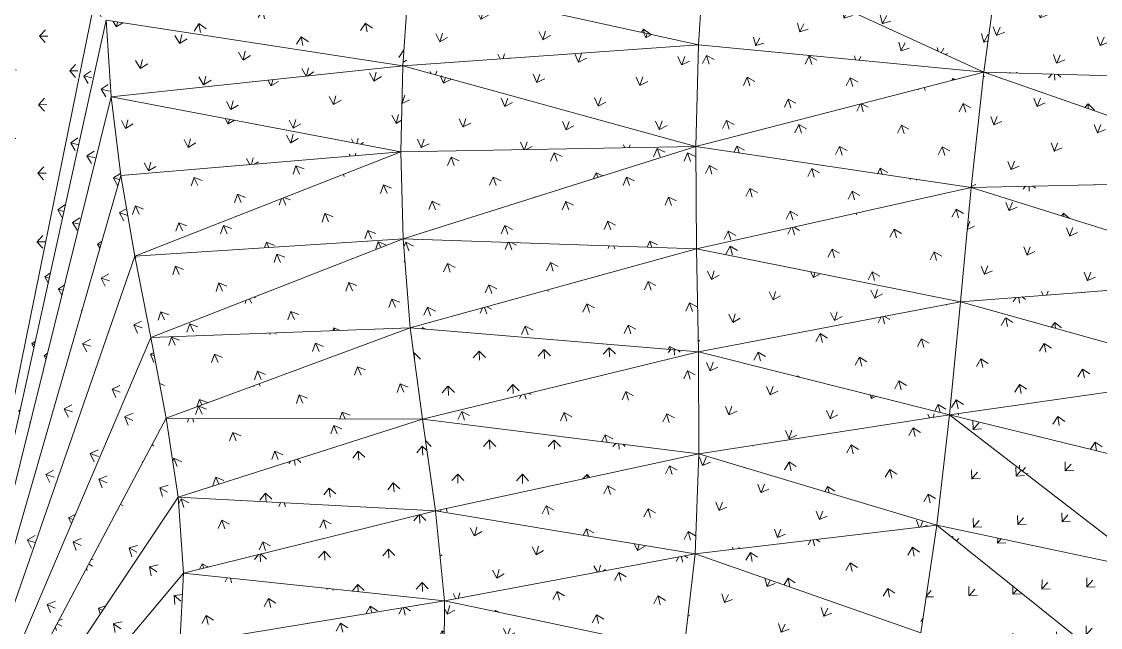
# Model space of a CAD drawing. Header units: millimetres. Extents: x -57519 to 497916, y -349472 to 446842.
# Drawn here: x 480152 to 485807, y -7240 to -4065 of the extents above; entities that cross this region are included whole.
import ezdxf

# ---------------------------------------------------------------- set-up
doc = ezdxf.new("R2010")
doc.units = ezdxf.units.MM
doc.layers.add('A-FLOR', color=192, linetype='Continuous', lineweight=5)
doc.layers.add('A-FLOR-PATT', color=8, linetype='Continuous', lineweight=5)

msp = doc.modelspace()

# ---------------------------------------------------------------- hatches: boundary and pattern name
at = {"layer": 'A-FLOR-PATT'}
h = msp.add_hatch(dxfattribs=at)
h.set_pattern_fill('FP_1849', color=256, style=0, pattern_type=2)
h.set_pattern_definition([(359.133, (417715.13, 30753.08), (163.16325, 177.1524), [42.691, -279.306]), (311.101, (417715.13, 30753.08), (163.1639, 177.1518), [45.292, -196.264]), (47.354, (417715.13, 30753.08), (-158.7969, 182.0243), [45.158, -195.685])])
h.paths.add_polyline_path([(479694.7, -8088.8), (480593.3, -3666.2), (479694.7, 2398.2), (479694.7, -7708.6)], flags=0)
h = msp.add_hatch(dxfattribs=at)
h.set_pattern_fill('FP_1850', color=256, style=0, pattern_type=2)
h.set_pattern_definition([(346.456, (425074.07, 37659.53), (192.29644, 137.4203), [43.136, -282.216]), (300.136, (425074.07, 37659.53), (192.2965, 137.4194), [46.313, -200.688]), (35.551, (425074.07, 37659.53), (-124.0099, 213.6143), [44.316, -192.036])])
h.paths.add_polyline_path([(479694.7, -8133.5), (480595.4, -4058.6), (480593.3, -3666.2), (479694.7, -8088.8)], flags=0)
h = msp.add_hatch(dxfattribs=at)
h.set_pattern_fill('FP_1638', color=256, style=0, pattern_type=2)
h.set_pattern_definition([(280.53, (496642.77, 17541.71), (200.3993, -140.4838), [47.473, -310.593]), (237.463, (496642.77, 17541.7), (200.398, -140.486), [47.051, -203.886]), (324.969, (496642.77, 17541.7), (134.9627, 211.5522), [45.888, -198.848])])
h.paths.add_polyline_path([(483699.9, -4186.8), (483734.2, -3659.8), (482180.4, -3853.1), (483686.3, -4183.8)], flags=0)
h = msp.add_hatch(dxfattribs=at)
h.set_pattern_fill('FP_1493', color=256, style=0, pattern_type=2)
h.set_pattern_definition([(62.463, (386083.63, -45829.1), (-66.97154, 243.46378), [47.2, -308.806]), (17.32, (386083.63, -45829.1), (-66.9717, 243.46335), [45.48, -197.08]), (105.38, (386083.63, -45829.1), (-231.56224, -72.2098), [47.345, -205.162])])
h.paths.add_polyline_path([(485195.6, -4330.9), (483734.2, -3659.8), (483699.9, -4186.8), (484173.7, -4232.4)], flags=0)
h = msp.add_hatch(dxfattribs=at)
h.set_pattern_fill('FP_1492', color=256, style=0, pattern_type=2)
h.set_pattern_definition([(62.241, (386019.99, -46849.79), (-66.2667, 243.09348), [47.336, -309.695]), (17.393, (386020, -46849.79), (-66.2667, 243.0943), [45.693, -198.005]), (105.248, (386020, -46849.79), (-232.5552, -72.8469), [47.243, -204.721])])
h.paths.add_polyline_path([(485195.6, -4330.9), (485278.6, -3727.7), (483734.2, -3659.8), (484981.2, -4232.4)], flags=0)
h = msp.add_hatch(dxfattribs=at)
h.set_pattern_fill('FP_1344', color=256, style=0, pattern_type=2)
h.set_pattern_definition([(66.508, (383329.43, -54513.56), (-86.37337, 236.60726), [47.492, -310.713]), (21.854, (383329.43, -54513.56), (-86.37335, 236.6068), [46.295, -200.61]), (110.055, (383329.43, -54513.56), (-229.1607, -91.9093), [47.227, -204.652])])
h.paths.add_polyline_path([(487004.4, -4381.9), (485278.6, -3727.7), (485195.6, -4330.9), (486930.4, -4379.8)], flags=0)
h = msp.add_hatch(dxfattribs=at)
h.set_pattern_fill('FP_1770', color=256, style=0, pattern_type=2)
h.set_pattern_definition([(280.659, (496446.33, 19155.39), (201.0339, -140.0771), [47.475, -310.602]), (237.527, (496446.33, 19155.4), (201.0334, -140.0782), [47.077, -204.001]), (325.131, (496446.33, 19155.4), (134.8067, 211.8195), [45.942, -199.081])])
h.paths.add_polyline_path([(482150.8, -4297.9), (482180.4, -3853.1), (480595.4, -4058.6), (482140, -4296.2)], flags=0)
h = msp.add_hatch(dxfattribs=at)
h.set_pattern_fill('FP_1634', color=256, style=0, pattern_type=2)
h.set_pattern_definition([(73.14, (390483.12, -57497.14), (-110.80661, 224.88823), [47.497, -310.748]), (28.784, (390483.12, -57497.14), (-110.80783, 224.8879), [45.934, -199.046]), (116.231, (390483.12, -57497.14), (-214.70904, -117.96124), [47.007, -203.698])])
h.paths.add_polyline_path([(482150.8, -4297.9), (483686.3, -4183.8), (482180.4, -3853.1), (482155.2, -4232.4)], flags=0)
h = msp.add_hatch(dxfattribs=at)
h.set_pattern_fill('FP_1847', color=256, style=0, pattern_type=2)
h.set_pattern_definition([(345.737, (421389.74, 36410.77), (200.883, 133.1223), [44.73, -292.645]), (300.247, (421389.74, 36410.77), (200.8826, 133.12354), [46.935, -203.386]), (33.532, (421389.74, 36410.77), (-126.0927, 216.2427), [45.185, -195.803])])
h.paths.add_polyline_path([(479694.7, -8189.5), (480620.9, -4460), (480593.3, -4068), (479694.7, -8133.5)], flags=0)
h = msp.add_hatch(dxfattribs=at)
h.set_pattern_fill('FP_1752', color=256, style=0, pattern_type=2)
h.set_pattern_definition([(76.99, (391812.24, -58644.46), (-125.76275, 217.6672), [47.42, -310.242]), (32.381, (391812.24, -58644.46), (-125.76243, 217.6674), [45.799, -198.462]), (120.019, (391812.24, -58644.46), (-206.27773, -130.8158), [47.135, -204.252])])
h.paths.add_polyline_path([(480620.9, -4460), (482150.8, -4297.9), (480595.4, -4058.6), (480610.6, -4297.9)], flags=0)
h = msp.add_hatch(dxfattribs=at)
h.set_pattern_fill('FP_1635', color=256, style=0, pattern_type=2)
h.set_pattern_definition([(70.843, (388619.77, -54303.2), (-101.85524, 230.06068), [47.397, -310.091]), (26.155, (388619.77, -54303.2), (-101.8561, 230.0597), [45.782, -198.388]), (113.881, (388619.77, -54303.2), (-219.1668, -107.6317), [47.175, -204.425])])
h.paths.add_polyline_path([(483686.3, -4719.6), (483699.9, -4186.8), (482150.8, -4297.9), (482990.3, -4528.5)], flags=0)
h = msp.add_hatch(dxfattribs=at)
h.set_pattern_fill('FP_1489', color=256, style=0, pattern_type=2)
h.set_pattern_definition([(287.148, (489425.67, 22081.32), (214.6973, -114.6898), [47.357, -309.834]), (244.235, (489425.67, 22081.32), (214.6977, -114.69), [47.182, -204.457]), (331.889, (489425.67, 22081.32), (109.3837, 226.6227), [45.64, -197.771])])
h.paths.add_polyline_path([(483686.3, -4719.6), (485195.6, -4330.9), (483699.9, -4186.8), (483698.8, -4232.4)], flags=0)
h = msp.add_hatch(dxfattribs=at)
h.set_pattern_fill('FP_1768', color=256, style=0, pattern_type=2)
h.set_pattern_definition([(74.743, (391292.55, -57173.75), (-116.9278, 221.8982), [47.479, -310.627]), (30.339, (391292.55, -57173.75), (-116.92693, 221.8979), [45.876, -198.794]), (117.787, (391292.55, -57173.75), (-211.1618, -123.588), [47.029, -203.792])])
h.paths.add_polyline_path([(482140, -4747.1), (482150.8, -4297.9), (480620.9, -4460), (481994.5, -4719.6)], flags=0)
h = msp.add_hatch(dxfattribs=at)
h.set_pattern_fill('FP_1639', color=256, style=0, pattern_type=2)
h.set_pattern_definition([(70.848, (388358.16, -54193.87), (-101.87228, 230.06662), [47.394, -310.077]), (26.155, (388358.16, -54193.87), (-101.8744, 230.0652), [45.778, -198.371]), (113.884, (388358.16, -54193.87), (-219.14897, -107.62134), [47.177, -204.435])])
h.paths.add_polyline_path([(482140, -4747.1), (483686.3, -4719.6), (482150.8, -4297.9), (482140.6, -4719.6)], flags=0)
h = msp.add_hatch(dxfattribs=at)
h.set_pattern_fill('FP_1491', color=256, style=0, pattern_type=2)
h.set_pattern_definition([(286.717, (490427.91, 21821.55), (213.3241, -114.3857), [47.205, -308.838]), (243.921, (490427.91, 21821.55), (213.324, -114.3873), [47.305, -204.99]), (331.799, (490427.91, 21821.55), (110.9126, 226.609), [45.386, -196.671])])
h.paths.add_polyline_path([(485129.7, -4934.3), (485195.6, -4330.9), (483699.9, -4721.6)], flags=0)
h = msp.add_hatch(dxfattribs=at)
h.set_pattern_fill('FP_1341', color=256, style=0, pattern_type=2)
h.set_pattern_definition([(67.682, (384590.63, -55082.33), (-90.337, 234.91993), [47.465, -310.54]), (23.046, (384590.63, -55082.33), (-90.33853, 234.91885), [46.109, -199.805]), (111.034, (384590.63, -55082.33), (-226.289, -96.26655), [47.192, -204.499])])
h.paths.add_polyline_path([(485129.7, -4934.3), (486830.5, -4899.2), (485195.6, -4330.9), (485142.9, -4813.6)], flags=0)
h = msp.add_hatch(dxfattribs=at)
h.set_pattern_fill('FP_1345', color=256, style=0, pattern_type=2)
h.set_pattern_definition([(270.679, (503673.06, 3689.66), (175.3847, -172.2647), [47.41, -310.18]), (227.274, (503673.06, 3689.66), (175.385, -172.2642), [47.296, -204.949]), (315.514, (503673.06, 3689.66), (171.1473, 185.3), [46.094, -199.741])])
h.paths.add_polyline_path([(486830.5, -4899.2), (487004.4, -4381.9), (485195.6, -4330.9), (486314, -4719.6)], flags=0)
h = msp.add_hatch(dxfattribs=at)
h.set_pattern_fill('FP_1856', color=256, style=0, pattern_type=2)
h.set_pattern_definition([(344.445, (420119.8, 36025.3), (207.68697, 127.31094), [45.62, -298.469]), (299.414, (420119.8, 36025.3), (207.6873, 127.3097), [47.265, -204.813]), (31.508, (420119.8, 36025.3), (-123.7999, 219.5827), [45.675, -197.926])])
h.paths.add_polyline_path([(479694.7, -8253.1), (480671.5, -4871.8), (480620.9, -4460), (479694.7, -8189.5)], flags=0)
h = msp.add_hatch(dxfattribs=at)
h.set_pattern_fill('FP_1755', color=256, style=0, pattern_type=2)
h.set_pattern_definition([(75.384, (390888.69, -55585.92), (-119.19737, 222.1451), [47.257, -309.176]), (30.411, (390888.7, -55585.92), (-119.1994, 222.1448), [45.469, -197.034]), (118.217, (390888.7, -55585.92), (-209.13923, -122.7532), [47.27, -204.835])])
h.paths.add_polyline_path([(480671.5, -4871.8), (482140, -4747.1), (480620.9, -4460), (480656.2, -4747.1)], flags=0)
h = msp.add_hatch(dxfattribs=at)
h.set_pattern_fill('FP_1754', color=256, style=0, pattern_type=2)
h.set_pattern_definition([(294.344, (480738.47, 30174.03), (227.2717, -88.4014), [47.455, -310.472]), (251.458, (480738.47, 30174.03), (227.2726, -88.3994), [47.009, -203.707]), (338.746, (480738.47, 30174.03), (79.7283, 237.701), [45.724, -198.135])])
h.paths.add_polyline_path([(480745.4, -5293.9), (482140, -4747.1), (480671.5, -4871.8)], flags=0)
h = msp.add_hatch(dxfattribs=at)
h.set_pattern_fill('FP_1767', color=256, style=0, pattern_type=2)
h.set_pattern_definition([(293.606, (482705.22, 30250.64), (224.7982, -87.9678), [47.204, -308.828]), (250.96, (482705.22, 30250.64), (224.7975, -87.969), [47.261, -204.799]), (338.629, (482705.22, 30250.64), (82.2264, 238.2717), [45.262, -196.135])])
h.paths.add_polyline_path([(480745.4, -5293.9), (482151.5, -5203.6), (482140, -4747.1), (480830, -5260.7)], flags=0)
h = msp.add_hatch(dxfattribs=at)
h.set_pattern_fill('FP_1624', color=256, style=0, pattern_type=2)
h.set_pattern_definition([(289.917, (485828.66, 25609.63), (220.5614, -104.4418), [47.377, -309.964]), (246.884, (485828.66, 25609.63), (220.561, -104.4424), [47.201, -204.536]), (334.661, (485828.66, 25609.63), (98.8298, 231.5252), [45.757, -198.282])])
h.paths.add_polyline_path([(482151.5, -5203.6), (483686.3, -4719.6), (482140, -4747.1), (482150.8, -5175.5)], flags=0)
h = msp.add_hatch(dxfattribs=at)
h.set_pattern_fill('FP_1631', color=256, style=0, pattern_type=2)
h.set_pattern_definition([(289.826, (486035.22, 25588.22), (220.2633, -104.3846), [47.347, -309.764]), (246.822, (486035.22, 25588.22), (220.2648, -104.3818), [47.23, -204.662]), (334.644, (486035.22, 25588.22), (99.1414, 231.56), [45.702, -198.043])])
h.paths.add_polyline_path([(483689.3, -5256.9), (483686.3, -4719.6), (482151.5, -5203.6), (483672.6, -5256.4)], flags=0)
h = msp.add_hatch(dxfattribs=at)
h.set_pattern_fill('FP_1488', color=256, style=0, pattern_type=2)
h.set_pattern_definition([(286.047, (490205.72, 21473.05), (211.7678, -119.6428), [47.416, -310.218]), (243.255, (490205.72, 21473.05), (211.7669, -119.6442), [47.043, -203.854]), (330.535, (490205.72, 21473.05), (112.9068, 224.0575), [45.605, -197.622])])
h.paths.add_polyline_path([(483689.3, -5256.9), (485129.7, -4934.3), (483686.3, -4719.6), (483687.5, -4934.3)], flags=0)
h = msp.add_hatch(dxfattribs=at)
h.set_pattern_fill('FP_1858', color=256, style=0, pattern_type=2)
h.set_pattern_definition([(342.41, (420805.63, 36331.22), (214.13814, 118.9588), [46.122, -301.755]), (297.665, (420805.63, 36331.22), (214.1379, 118.9592), [47.44, -205.574]), (29.054, (420805.63, 36331.22), (-117.4771, 224.0867), [45.93, -199.031])])
h.paths.add_polyline_path([(479694.7, -8318.6), (480745.4, -5293.9), (480671.5, -4871.8), (479694.7, -8253.1)], flags=0)
h = msp.add_hatch(dxfattribs=at)
h.set_pattern_fill('FP_1343', color=256, style=0, pattern_type=2)
h.set_pattern_definition([(273.332, (501866.88, 6830.22), (182.3368, -161.8429), [47.265, -309.233]), (230.211, (501866.88, 6830.22), (182.337, -161.8425), [47.351, -205.189]), (318.408, (501866.88, 6830.22), (161.615, 194.0542), [45.713, -198.09])])
h.paths.add_polyline_path([(486646.3, -5411.3), (486830.5, -4899.2), (485129.7, -4934.3), (486155.4, -5256.9)], flags=0)
h = msp.add_hatch(dxfattribs=at)
h.set_pattern_fill('FP_1495', color=256, style=0, pattern_type=2)
h.set_pattern_definition([(285.468, (491431.32, 21132.31), (210.0018, -119.4168), [47.247, -309.113]), (242.836, (491431.32, 21132.3), (210.0023, -119.4165), [47.214, -204.595]), (330.376, (491431.32, 21132.3), (114.959, 224.0363), [45.296, -196.284])])
h.paths.add_polyline_path([(485073.3, -5533.8), (485129.7, -4934.3), (483699.7, -5259)], flags=0)
h = msp.add_hatch(dxfattribs=at)
h.set_pattern_fill('FP_1340', color=256, style=0, pattern_type=2)
h.set_pattern_definition([(68.718, (386500.66, -55428.12), (-93.31408, 233.33645), [47.441, -310.382]), (24.153, (386500.66, -55428.12), (-93.3144, 233.3363), [45.863, -198.739]), (111.797, (386500.66, -55428.12), (-223.18973, -100.0841), [47.119, -204.184])])
h.paths.add_polyline_path([(485073.3, -5533.8), (486646.3, -5411.3), (485129.7, -4934.3), (485084.8, -5411.3)], flags=0)
h = msp.add_hatch(dxfattribs=at)
h.set_pattern_fill('FP_1757', color=256, style=0, pattern_type=2)
h.set_pattern_definition([(294.723, (480110.03, 30576.26), (226.93975, -87.1563), [47.46, -310.503]), (252.022, (480110.03, 30576.26), (226.9395, -87.1557), [46.915, -203.298]), (338.991, (480110.03, 30576.26), (77.228, 237.9966), [45.581, -197.519])])
h.paths.add_polyline_path([(480830, -5720.4), (482140, -5204.4), (480745.4, -5293.9)], flags=0)
h = msp.add_hatch(dxfattribs=at)
h.set_pattern_fill('FP_1772', color=256, style=0, pattern_type=2)
h.set_pattern_definition([(294.09, (481706.62, 30706.67), (224.8848, -86.9208), [47.27, -309.263]), (251.6, (481706.62, 30706.67), (224.8844, -86.9213), [47.14, -204.274]), (338.868, (481706.62, 30706.67), (79.358, 238.5607), [45.206, -195.892])])
h.paths.add_polyline_path([(480830, -5720.4), (482189.1, -5670.4), (482151.5, -5203.6), (480910.6, -5688.8)], flags=0)
h = msp.add_hatch(dxfattribs=at)
h.set_pattern_fill('FP_1623', color=256, style=0, pattern_type=2)
h.set_pattern_definition([(288.524, (486627.6, 24579.08), (217.89455, -111.3421), [47.478, -310.625]), (245.474, (486627.6, 24579.08), (217.895, -111.3427), [47.033, -203.808]), (332.934, (486627.6, 24579.08), (104.1231, 228.209), [45.88, -198.814])])
h.paths.add_polyline_path([(482189.1, -5670.4), (483689.3, -5256.9), (482151.5, -5203.6), (482155.8, -5256.9)], flags=0)
h = msp.add_hatch(dxfattribs=at)
h.set_pattern_fill('FP_1628', color=256, style=0, pattern_type=2)
h.set_pattern_definition([(288.22, (487293.39, 24489.6), (216.9503, -111.256), [47.4, -310.113]), (245.269, (487293.39, 24489.6), (216.9494, -111.258), [47.135, -204.253]), (332.85, (487293.39, 24489.6), (105.1697, 228.3315), [45.715, -198.099])])
h.paths.add_polyline_path([(483699.7, -5795.5), (483689.3, -5256.9), (482189.1, -5670.4), (482990.3, -5736.8)], flags=0)
h = msp.add_hatch(dxfattribs=at)
h.set_pattern_fill('FP_1490', color=256, style=0, pattern_type=2)
h.set_pattern_definition([(73.638, (391786.93, -57056.42), (-110.87978, 225.23103), [47.345, -309.754]), (29.038, (391786.93, -57056.42), (-110.88054, 225.2307), [45.353, -196.528]), (116.211, (391786.93, -57056.42), (-211.47626, -117.40697), [47.071, -203.974])])
h.paths.add_polyline_path([(483699.7, -5795.5), (485073.3, -5533.8), (483689.3, -5256.9), (483694.7, -5533.8)], flags=0)
h = msp.add_hatch(dxfattribs=at)
h.set_pattern_fill('FP_1848', color=256, style=0, pattern_type=2)
h.set_pattern_definition([(339.43, (423530.38, 37273.76), (220.5989, 107.11875), [46.341, -303.183]), (294.882, (423530.38, 37273.76), (220.59915, 107.1173), [47.522, -205.929]), (25.9, (423530.38, 37273.76), (-106.6397, 229.92475), [45.981, -199.25])])
h.paths.add_polyline_path([(479694.7, -8379), (480830, -5720.4), (480745.4, -5293.9), (479694.7, -8318.6)], flags=0)
h = msp.add_hatch(dxfattribs=at)
h.set_pattern_fill('FP_1346', color=256, style=0, pattern_type=2)
h.set_pattern_definition([(276.439, (499813.41, 10483.4), (189.5444, -148.8313), [47.041, -307.761]), (233.682, (499813.4, 10483.4), (189.5446, -148.8316), [47.41, -205.441]), (321.861, (499813.4, 10483.4), (149.7548, 203.7326), [45.186, -195.807])])
h.paths.add_polyline_path([(486456.1, -5921), (486646.3, -5411.3), (485073.3, -5533.8), (486008, -5795.5)], flags=0)
h = msp.add_hatch(dxfattribs=at)
h.set_pattern_fill('FP_1496', color=256, style=0, pattern_type=2)
h.set_pattern_definition([(284.189, (492615.87, 20380.59), (206.336, -124.0862), [47.256, -309.171]), (241.756, (492615.87, 20380.6), (206.3348, -124.087), [47.137, -204.261]), (328.978, (492615.87, 20380.6), (118.9676, 221.4665), [45.145, -195.628])])
h.paths.add_polyline_path([(485016.8, -6125.4), (485073.3, -5533.8), (483702.5, -5796.2)], flags=0)
h = msp.add_hatch(dxfattribs=at)
h.set_pattern_fill('FP_1338', color=256, style=0, pattern_type=2)
h.set_pattern_definition([(281.662, (494119.82, 16549.16), (201.634, -134.7334), [47.369, -309.91]), (238.975, (494119.82, 16549.16), (201.6341, -134.7333), [47.079, -204.011]), (326.249, (494119.82, 16549.16), (129.4139, 215.1705), [45.47, -197.036])])
h.paths.add_polyline_path([(485016.8, -6125.4), (486456.1, -5921), (485073.3, -5533.8), (485036.3, -5921)], flags=0)
h = msp.add_hatch(dxfattribs=at)
h.set_pattern_fill('FP_1775', color=256, style=0, pattern_type=2)
h.set_pattern_definition([(294.085, (480729.74, 30352.54), (225.1545, -89.6754), [47.451, -310.449]), (251.548, (480729.74, 30352.54), (225.1547, -89.6771), [46.859, -203.055]), (338.283, (480729.74, 30352.54), (79.0998, 237.0655), [45.442, -196.914])])
h.paths.add_polyline_path([(480910.6, -6144.2), (482189.1, -5670.4), (480830, -5720.4), (480844.3, -5795.5)], flags=0)
h = msp.add_hatch(dxfattribs=at)
h.set_pattern_fill('FP_1773', color=256, style=0, pattern_type=2)
h.set_pattern_definition([(293.756, (481453.2, 30414.22), (224.1269, -89.6219), [47.367, -309.895]), (251.33, (481453.2, 30414.22), (224.1275, -89.6221), [46.979, -203.575]), (338.205, (481453.2, 30414.22), (80.2063, 237.369), [45.259, -196.123])])
h.paths.add_polyline_path([(482252.9, -6148.5), (482189.1, -5670.4), (480910.6, -6144.2), (482189.1, -6148.3)], flags=0)
h = msp.add_hatch(dxfattribs=at)
h.set_pattern_fill('FP_1625', color=256, style=0, pattern_type=2)
h.set_pattern_definition([(272.158, (500555.01, 9236.37), (176.9619, -174.8064), [47.601, -311.425]), (228.38, (500555, 9236.37), (176.959, -174.8084), [46.14, -199.942]), (315.351, (500555, 9236.37), (163.4425, 183.9643), [46.639, -202.103])])
h.paths.add_polyline_path([(482252.9, -6148.5), (483699.7, -5795.5), (482189.1, -5670.4), (482252.4, -6144.2)], flags=0)
h = msp.add_hatch(dxfattribs=at)
h.set_pattern_fill('FP_1857', color=256, style=0, pattern_type=2)
h.set_pattern_definition([(335.491, (428004.04, 38550.04), (227.08213, 91.41716), [46.41, -303.634]), (291.124, (428004.04, 38550.04), (227.08195, 91.41645), [47.564, -206.11]), (21.929, (428004.04, 38550.04), (-91.4237, 236.6267), [45.899, -198.894])])
h.paths.add_polyline_path([(479694.7, -8430.9), (480910.6, -6144.2), (480830, -5720.4), (479694.7, -8379)], flags=0)
h = msp.add_hatch(dxfattribs=at)
h.set_pattern_fill('FP_1629', color=256, style=0, pattern_type=2)
h.set_pattern_definition([(286.92, (488549.77, 23697.56), (213.6291, -116.0665), [47.394, -310.076]), (244.124, (488549.77, 23697.56), (213.631, -116.0645), [47.083, -204.025]), (331.485, (488549.77, 23697.56), (109.5901, 225.9311), [45.586, -197.538])])
h.paths.add_polyline_path([(483702.5, -6330), (483699.7, -5795.5), (482252.9, -6148.5), (482990.3, -6240.8)], flags=0)
h = msp.add_hatch(dxfattribs=at)
h.set_pattern_fill('FP_1487', color=256, style=0, pattern_type=2)
h.set_pattern_definition([(70.865, (391324.39, -53422.12), (-98.98894, 230.944), [47.249, -309.124]), (26.103, (391324.4, -53422.12), (-98.9857, 230.945), [45.06, -195.259]), (113.201, (391324.4, -53422.12), (-215.80634, -105.7378), [47.112, -204.152])])
h.paths.add_polyline_path([(483702.5, -6330), (485016.8, -6125.4), (483699.7, -5795.5), (483701.4, -6125.4)], flags=0)
h = msp.add_hatch(dxfattribs=at)
h.set_pattern_fill('FP_1342', color=256, style=0, pattern_type=2)
h.set_pattern_definition([(279.855, (497575.93, 14476.43), (196.2317, -133.517), [46.71, -305.601]), (237.527, (497575.93, 14476.43), (196.2301, -133.5188), [47.471, -205.709]), (325.768, (497575.93, 14476.43), (135.9326, 213.5945), [44.503, -192.844])])
h.paths.add_polyline_path([(486264.2, -6430.8), (486456.1, -5921), (485016.8, -6125.4), (486075.2, -6384.5)], flags=0)
h = msp.add_hatch(dxfattribs=at)
h.set_pattern_fill('FP_1859', color=256, style=0, pattern_type=2)
h.set_pattern_definition([(330.637, (434132.05, 39878.56), (232.86237, 71.89423), [46.367, -303.356]), (286.465, (434132.05, 39878.56), (232.8633, 71.8935), [47.585, -206.201]), (17.158, (434132.05, 39878.56), (-71.9327, 243.3779), [45.695, -198.013])])
h.paths.add_polyline_path([(479694.7, -8473.9), (480971.3, -6549.9), (480910.6, -6144.2), (479694.7, -8442.5)], flags=0)
h = msp.add_hatch(dxfattribs=at)
h.set_pattern_fill('FP_1769', color=256, style=0, pattern_type=2)
h.set_pattern_definition([(291.814, (483164.64, 28970.44), (221.1313, -98.4869), [47.447, -310.419]), (249.338, (483164.64, 28970.44), (221.1316, -98.4882), [46.842, -202.981]), (335.993, (483164.64, 28970.44), (88.1498, 233.7541), [45.389, -196.684])])
h.paths.add_polyline_path([(480972.6, -6558.4), (482252.9, -6148.5), (480911.3, -6148.5), (480971.3, -6549.9)], flags=0)
h = msp.add_hatch(dxfattribs=at)
h.set_pattern_fill('FP_1771', color=256, style=0, pattern_type=2)
h.set_pattern_definition([(275.127, (498675.67, 13793.84), (183.5777, -165.1144), [47.615, -311.52]), (231.812, (498675.67, 13793.84), (183.5772, -165.1142), [45.942, -199.08]), (318.031, (498675.67, 13793.84), (151.4832, 192.5845), [46.295, -200.613])])
h.paths.add_polyline_path([(482322.5, -6629.6), (482252.9, -6148.5), (480972.6, -6558.4), (482252.9, -6626)], flags=0)
h = msp.add_hatch(dxfattribs=at)
h.set_pattern_fill('FP_1630', color=256, style=0, pattern_type=2)
h.set_pattern_definition([(270.843, (501206.33, 7889.33), (172.0963, -179.6225), [47.575, -311.261]), (227.045, (501206.33, 7889.33), (172.0934, -179.625), [45.902, -198.908]), (313.774, (501206.33, 7889.33), (166.8175, 179.1754), [46.642, -202.117])])
h.paths.add_polyline_path([(482322.5, -6629.6), (483702.5, -6330), (482252.9, -6148.5), (482312.2, -6558.4)], flags=0)
h = msp.add_hatch(dxfattribs=at)
h.set_pattern_fill('FP_1483', color=256, style=0, pattern_type=2)
h.set_pattern_definition([(282.745, (494079.77, 19429.23), (202.1277, -128.8713), [47.236, -309.043]), (240.533, (494079.77, 19429.23), (202.1279, -128.871), [47.084, -204.03]), (327.479, (494079.77, 19429.23), (123.5306, 218.628), [44.947, -194.769])])
h.paths.add_polyline_path([(484950.6, -6705.2), (485016.8, -6125.4), (483702.5, -6330), (484434, -6549.9)], flags=0)
h = msp.add_hatch(dxfattribs=at)
h.set_pattern_fill('FP_1335', color=256, style=0, pattern_type=2)
h.set_pattern_definition([(50.043, (389513.2, -28858.42), (-8.60113, 253.33204), [46.301, -302.924]), (3.528, (389513.2, -28858.42), (-8.6004, 253.33187), [43.748, -189.573]), (91.944, (389513.2, -28858.42), (-232.87803, -14.3561), [47.527, -205.951])])
h.paths.add_polyline_path([(486075.2, -6943.3), (485016.8, -6125.4), (484950.6, -6705.2), (485016.8, -6719.2)], flags=0)
h = msp.add_hatch(dxfattribs=at)
h.set_pattern_fill('FP_1339', color=256, style=0, pattern_type=2)
h.set_pattern_definition([(49.143, (386817.49, -33177.62), (-5.80463, 251.3381), [47.178, -308.663]), (4.267, (386817.5, -33177.62), (-5.8057, 251.3377), [44.859, -194.391]), (91.323, (386817.5, -33177.62), (-238.5866, -17.8004), [47.138, -204.267])])
h.paths.add_polyline_path([(486075.2, -6943.3), (486264.2, -6430.8), (485016.8, -6125.4), (485893.3, -6802.7)], flags=0)
h = msp.add_hatch(dxfattribs=at)
h.set_pattern_fill('FP_1626', color=256, style=0, pattern_type=2)
h.set_pattern_definition([(285.733, (490058.38, 23084.76), (210.0007, -119.4307), [47.325, -309.623]), (243.202, (490058.38, 23084.76), (210.0004, -119.4317), [47.084, -204.029]), (330.372, (490058.38, 23084.76), (113.2136, 224.144), [45.297, -196.289])])
h.paths.add_polyline_path([(483682.1, -6854.6), (483702.5, -6330), (482322.5, -6629.6), (482990.3, -6740.1)], flags=0)
h = msp.add_hatch(dxfattribs=at)
h.set_pattern_fill('FP_1480', color=256, style=0, pattern_type=2)
h.set_pattern_definition([(67.999, (391168.68, -50181.93), (-86.41273, 235.8321), [47.203, -308.823]), (23.215, (391168.68, -50181.93), (-86.41413, 235.83076), [44.841, -194.31]), (110.124, (391168.68, -50181.93), (-219.7866, -94.2683), [47.093, -204.071])])
h.paths.add_polyline_path([(483682.1, -6854.6), (484950.6, -6705.2), (483702.5, -6330), (483693.9, -6549.9)], flags=0)
h = msp.add_hatch(dxfattribs=at)
h.set_pattern_fill('FP_1855', color=256, style=0, pattern_type=2)
h.set_pattern_definition([(324.953, (441955.36, 40994.8), (236.68027, 49.1385), [46.176, -302.105]), (281.005, (441955.36, 40994.8), (236.6803, 49.1376), [47.589, -206.217]), (11.729, (441955.36, 40994.8), (-48.4521, 249.1375), [45.324, -196.403])])
h.paths.add_polyline_path([(479694.7, -8508.8), (481001.1, -6956.1), (480972.6, -6558.4), (479694.7, -8473.9)], flags=0)
h = msp.add_hatch(dxfattribs=at)
h.set_pattern_fill('FP_1774', color=256, style=0, pattern_type=2)
h.set_pattern_definition([(288.043, (487169.94, 26281.61), (214.3811, -112.5745), [47.434, -310.336]), (245.532, (487169.94, 26281.6), (214.3809, -112.5754), [46.886, -203.172]), (332.295, (487169.94, 26281.6), (103.5701, 227.601), [45.402, -196.74])])
h.paths.add_polyline_path([(481001.1, -6956.1), (482322.5, -6629.6), (480972.6, -6558.4), (480981.5, -6682.3)], flags=0)
h = msp.add_hatch(dxfattribs=at)
h.set_pattern_fill('FP_1766', color=256, style=0, pattern_type=2)
h.set_pattern_definition([(272.121, (500806.45, 10767.67), (175.0101, -174.6345), [47.612, -311.503]), (228.724, (500806.45, 10767.67), (175.012, -174.6334), [45.965, -199.18]), (315.062, (500806.45, 10767.67), (161.719, 184.2357), [46.357, -200.88])])
h.paths.add_polyline_path([(482369.4, -7101.4), (482322.5, -6629.6), (481001.1, -6956.1), (482322.5, -7096.4)], flags=0)
h = msp.add_hatch(dxfattribs=at)
h.set_pattern_fill('FP_1627', color=256, style=0, pattern_type=2)
h.set_pattern_definition([(75.512, (392044.85, -56049.96), (-117.67422, 222.24168), [47.231, -309.004]), (30.675, (392044.85, -56049.96), (-117.6732, 222.2422), [45.082, -195.357]), (117.901, (392044.85, -56049.96), (-206.795, -122.66685), [47.151, -204.321])])
h.paths.add_polyline_path([(482369.4, -7101.4), (483682.1, -6854.6), (482322.5, -6629.6), (482344.9, -6854.6)], flags=0)
h = msp.add_hatch(dxfattribs=at)
h.set_pattern_fill('FP_1484', color=256, style=0, pattern_type=2)
h.set_pattern_definition([(280.975, (495904.84, 18076.24), (197.1298, -134.3169), [47.191, -308.743]), (238.977, (495904.84, 18076.24), (197.1299, -134.3168), [47.065, -203.946]), (325.731, (495904.84, 18076.24), (129.3664, 215.1063), [44.726, -193.814])])
h.paths.add_polyline_path([(484865.3, -7269.3), (484950.6, -6705.2), (483682.1, -6854.6)], flags=0)
h = msp.add_hatch(dxfattribs=at)
h.set_pattern_fill('FP_1334', color=256, style=0, pattern_type=2)
h.set_pattern_definition([(48.595, (392525.47, -26545.11), (0.26, 253.3607), [46.102, -301.622]), (1.858, (392525.47, -26545.11), (0.25854, 253.3606), [43.095, -186.743]), (89.942, (392525.47, -26545.11), (-229.71666, -7.45346), [47.505, -205.856])])
h.paths.add_polyline_path([(485893.3, -7461), (484950.6, -6705.2), (484865.3, -7269.3), (484950.6, -7285.2)], flags=0)
h = msp.add_hatch(dxfattribs=at)
h.set_pattern_fill('FP_1333', color=256, style=0, pattern_type=2)
h.set_pattern_definition([(47.749, (390080.2, -30440.6), (3.05147, 251.51668), [46.946, -307.145]), (2.578, (390080.2, -30440.6), (3.052, 251.51683), [44.113, -191.157]), (89.305, (390080.2, -30440.6), (-235.03267, -10.5839), [47.163, -204.372])])
h.paths.add_polyline_path([(485893.3, -7461), (486075.2, -6943.3), (484950.6, -6705.2), (485886.3, -7455.4)], flags=0)
h = msp.add_hatch(dxfattribs=at)
h.set_pattern_fill('FP_1622', color=256, style=0, pattern_type=2)
h.set_pattern_definition([(284.206, (492273.47, 22199.91), (205.2494, -122.8229), [47.17, -308.607]), (242.028, (492273.47, 22199.91), (205.2487, -122.8235), [47.147, -204.302]), (329.104, (492273.47, 22199.91), (117.9365, 222.075), [44.848, -194.343])])
h.paths.add_polyline_path([(483623.1, -7363.8), (483682.1, -6854.6), (482369.4, -7101.4), (482990.3, -7231.4)], flags=0)
h = msp.add_hatch(dxfattribs=at)
h.set_pattern_fill('FP_1479', color=256, style=0, pattern_type=2)
h.set_pattern_definition([(65.066, (391082.56, -47582.66), (-73.42836, 239.65805), [47.236, -309.042]), (20.456, (391082.56, -47582.66), (-73.4299, 239.65774), [44.752, -193.924]), (107.035, (391082.56, -47582.66), (-223.62415, -83.4158), [46.998, -203.657])])
h.paths.add_polyline_path([(483623.1, -7363.8), (484865.3, -7269.3), (483682.1, -6854.6)], flags=0)
h = msp.add_hatch(dxfattribs=at)
h.set_pattern_fill('FP_1854', color=256, style=0, pattern_type=2)
h.set_pattern_definition([(318.578, (451710, 41631.1), (236.7871, 24.79366), [45.68, -298.863]), (274.878, (451710, 41631.1), (236.7875, 24.7919), [47.562, -206.101]), (5.977, (451710, 41631.1), (-21.5693, 252.744), [44.64, -193.441])])
h.paths.add_polyline_path([(479694.7, -8537), (480981.5, -7330.2), (481001.1, -6956.1), (479694.7, -8508.8)], flags=0)
h = msp.add_hatch(dxfattribs=at)
h.set_pattern_fill('FP_1760', color=256, style=0, pattern_type=2)
h.set_pattern_definition([(283.234, (492138.8, 22293.05), (204.6838, -129.2895), [47.38, -309.985]), (240.658, (492138.8, 22293.05), (204.682, -129.2914), [47.016, -203.737]), (327.721, (492138.8, 22293.05), (122.873, 218.5853), [45.393, -196.704])])
h.paths.add_polyline_path([(480981.5, -7330.2), (482365.1, -7101), (481001.1, -6956.1), (480993.5, -7101.4)], flags=0)
h = msp.add_hatch(dxfattribs=at)
h.set_pattern_fill('FP_1763', color=256, style=0, pattern_type=2)
h.set_pattern_definition([(283.517, (491432.21, 22467.28), (205.5066, -129.3017), [47.443, -310.395]), (240.864, (491432.2, 22467.28), (205.5079, -129.2992), [46.93, -203.365]), (327.823, (491432.2, 22467.28), (121.8652, 218.6245), [45.525, -197.275])])
h.paths.add_polyline_path([(482365.1, -7551.7), (482369.4, -7101.4), (480981.5, -7330.2), (481020.3, -7336.4)], flags=0)
h = msp.add_hatch(dxfattribs=at)
h.set_pattern_fill('FP_1616', color=256, style=0, pattern_type=2)
h.set_pattern_definition([(72.113, (392863.76, -53110.29), (-102.84512, 228.45552), [47.293, -309.415]), (27.593, (392863.76, -53110.29), (-102.8433, 228.45576), [44.937, -194.728]), (114.236, (392863.76, -53110.29), (-212.4045, -111.0104), [46.976, -203.561])])
h.paths.add_polyline_path([(482365.1, -7551.7), (483623.1, -7363.8), (482369.4, -7101.4)], flags=0)

# ---------------------------------------------------------------- linework, layer by layer
at = {"layer": 'A-FLOR'}
for p, q in [((479694.7, -8088.8), (480593.3, -3666.2)), ((483734.2, -3659.8), (483699.9, -4186.8)), ((483734.2, -3659.8), (485195.6, -4330.9)), ((485195.6, -4330.9), (485278.6, -3727.7)), ((482180.4, -3853.1), (482150.8, -4297.9)), ((483699.9, -4186.8), (482180.4, -3853.1)), ((480595.4, -4058.6), (479694.7, -8133.5)), ((482150.8, -4297.9), (480595.4, -4058.6)), ((480620.9, -4460), (480595.4, -4058.6)), ((482150.8, -4297.9), (483699.9, -4186.8)), ((483699.9, -4186.8), (483686.3, -4719.6)), ((485195.6, -4330.9), (483699.9, -4186.8)), ((480620.9, -4460), (482150.8, -4297.9)), ((482150.8, -4297.9), (482140, -4747.1)), ((482150.8, -4297.9), (483686.3, -4719.6)), ((483686.3, -4719.6), (485195.6, -4330.9)), ((485195.6, -4330.9), (485129.7, -4934.3)), ((486830.5, -4899.2), (485195.6, -4330.9)), ((485195.6, -4330.9), (487004.4, -4381.9)), ((479694.7, -8189.5), (480620.9, -4460)), ((482140, -4747.1), (480620.9, -4460)), ((480671.5, -4871.8), (480620.9, -4460)), ((482140, -4747.1), (480671.5, -4871.8)), ((480745.4, -5293.9), (482140, -4747.1)), ((483686.3, -4719.6), (482140, -4747.1)), ((482151.5, -5203.6), (482140, -4747.1)), ((482151.5, -5203.6), (483686.3, -4719.6)), ((485129.7, -4934.3), (483686.3, -4719.6)), ((483686.3, -4719.6), (483689.3, -5256.9)), ((479694.7, -8253.1), (480671.5, -4871.8)), ((480671.5, -4871.8), (480745.4, -5293.9)), ((485129.7, -4934.3), (486830.5, -4899.2)), ((483689.3, -5256.9), (485129.7, -4934.3)), ((485129.7, -4934.3), (485073.3, -5533.8)), ((486646.3, -5411.3), (485129.7, -4934.3)), ((482151.5, -5203.6), (480745.4, -5293.9)), ((480830, -5720.4), (482151.5, -5203.6)), ((483689.3, -5256.9), (482151.5, -5203.6)), ((482189.1, -5670.4), (482151.5, -5203.6)), ((482189.1, -5670.4), (483689.3, -5256.9)), ((485073.3, -5533.8), (483689.3, -5256.9)), ((483689.3, -5256.9), (483699.7, -5795.5)), ((480745.4, -5293.9), (479694.7, -8318.6)), ((480745.4, -5293.9), (480830, -5720.4)), ((485073.3, -5533.8), (486646.3, -5411.3)), ((483699.7, -5795.5), (485073.3, -5533.8)), ((485073.3, -5533.8), (485016.8, -6125.4)), ((486456.1, -5921), (485073.3, -5533.8)), ((480830, -5720.4), (482189.1, -5670.4)), ((482189.1, -5670.4), (480910.6, -6144.2)), ((483699.7, -5795.5), (482189.1, -5670.4)), ((482189.1, -5670.4), (482252.9, -6148.5)), ((479694.7, -8379), (480830, -5720.4)), ((480830, -5720.4), (480910.6, -6144.2)), ((482252.9, -6148.5), (483699.7, -5795.5)), ((485016.8, -6125.4), (483699.7, -5795.5)), ((483702.5, -6330), (483699.7, -5795.5)), ((485016.8, -6125.4), (486456.1, -5921)), ((479694.7, -8430.9), (480910.6, -6144.2)), ((482252.9, -6148.5), (480910.6, -6144.2)), ((480910.6, -6144.2), (480972.6, -6558.4)), ((480972.6, -6558.4), (482252.9, -6148.5)), ((482252.9, -6148.5), (483702.5, -6330)), ((482252.9, -6148.5), (482322.5, -6629.6)), ((485016.8, -6125.4), (483702.5, -6330)), ((485016.8, -6125.4), (484950.6, -6705.2)), ((486075.2, -6943.3), (485016.8, -6125.4)), ((486264.2, -6430.8), (485016.8, -6125.4)), ((483702.5, -6330), (482322.5, -6629.6)), ((483682.1, -6854.6), (483702.5, -6330)), ((484950.6, -6705.2), (483702.5, -6330)), ((480972.6, -6558.4), (479694.7, -8473.9)), ((480972.6, -6558.4), (482322.5, -6629.6)), ((481001.1, -6956.1), (480972.6, -6558.4)), ((482322.5, -6629.6), (481001.1, -6956.1)), ((482322.5, -6629.6), (483682.1, -6854.6)), ((482322.5, -6629.6), (482369.4, -7101.4)), ((483682.1, -6854.6), (484950.6, -6705.2)), ((484950.6, -6705.2), (484865.3, -7269.3)), ((486075.2, -6943.3), (484950.6, -6705.2)), ((484950.6, -6705.2), (485893.3, -7461)), ((483682.1, -6854.6), (482369.4, -7101.4)), ((483623.1, -7363.8), (483682.1, -6854.6)), ((484865.3, -7269.3), (483682.1, -6854.6)), ((481001.1, -6956.1), (479694.7, -8508.8)), ((480981.5, -7330.2), (481001.1, -6956.1)), ((482369.4, -7101.4), (481001.1, -6956.1)), ((480981.5, -7330.2), (482369.4, -7101.4)), ((482365.1, -7551.7), (482369.4, -7101.4)), ((483623.1, -7363.8), (482369.4, -7101.4))]:
    msp.add_line(p, q, dxfattribs=at)

doc.saveas('drawing.dxf')
